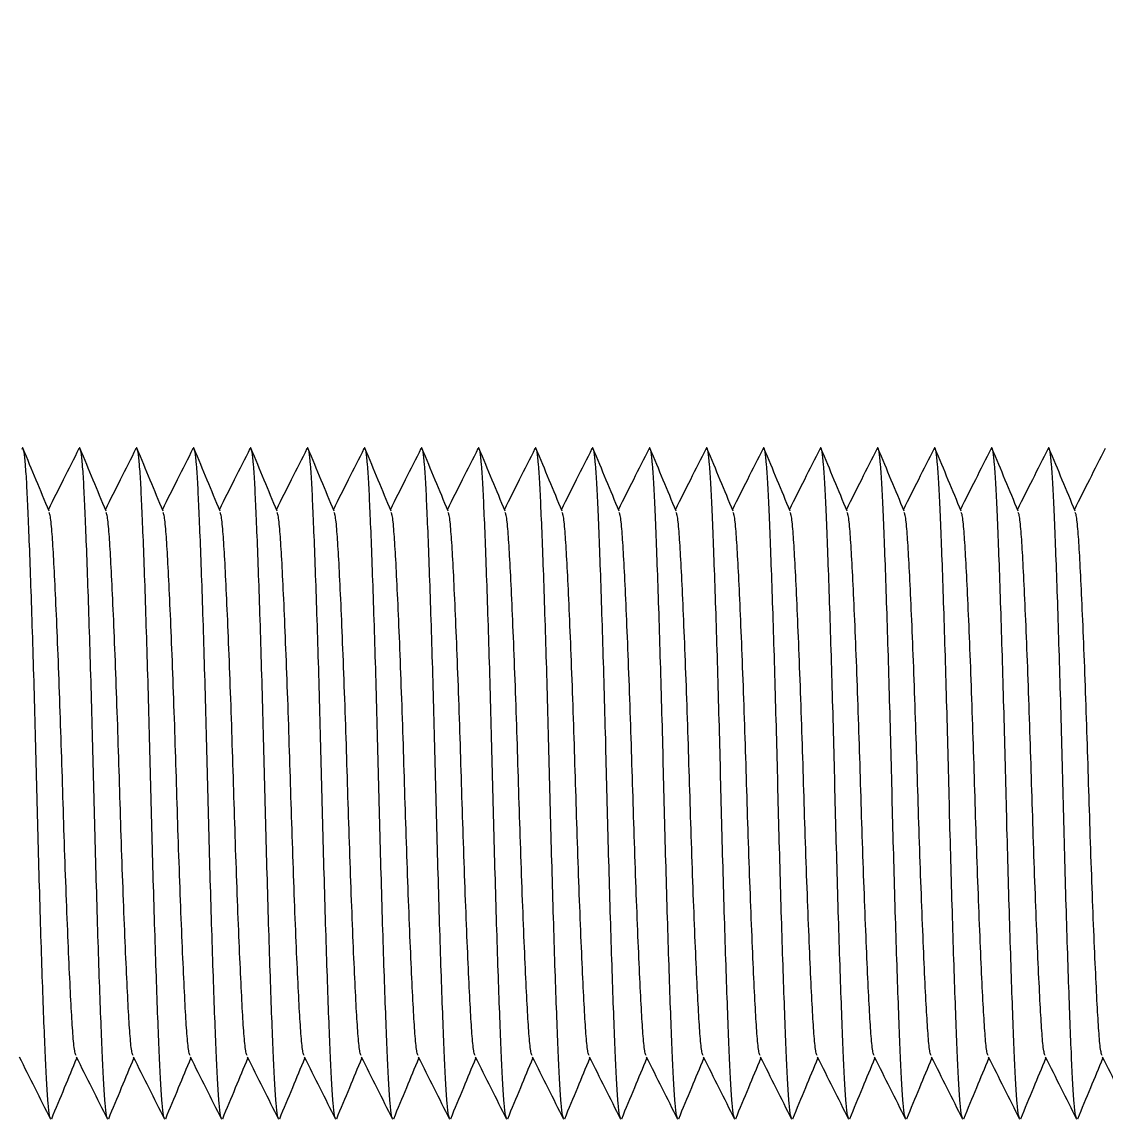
# Model space of a CAD drawing. Header units: inches. Extents: x 725 to 5279, y 573 to 1304.
# Drawn here: x 5148.93 to 5158.43, y 659.03 to 668.65 of the extents above; entities that cross this region are included whole.
import ezdxf

# ---------------------------------------------------------------- set-up
doc = ezdxf.new("R2010")
doc.units = ezdxf.units.IN
doc.styles.get("Standard").update_dxf_attribs({"font": 'txt', "bigfont": 'gbcbig.shx'})
doc.dimstyles.new('2', dxfattribs={"dimtxt": 1.5, "dimasz": 0.6, "dimexe": 0.18, "dimexo": 0.0625, "dimgap": 0.09, "dimtad": 0, "dimtih": 1, "dimtoh": 1, "dimzin": 0, "dimdsep": 46, "dimtxsty": 'Standard', "dimcen": 0, "dimclrd": 3, "dimclre": 3, "dimadec": 0, "dimazin": 2, "dimtfac": 1, "dimtofl": 0, "dimtmove": 0, "dimatfit": 3, "dimfxl": 1, "dimtolj": 1, "dimtzin": 0, "dimarcsym": 0})

# ---------------------------------------------------------------- blocks, each defined once
blk = doc.blocks.new('*D48')
at = {"color": 3, "lineweight": -2}
for p, q in [((5138.1408, 667.2825), (5138.1408, 677.529)), ((5167.8408, 664.7812), (5167.8408, 677.529)), ((5138.7408, 677.349), (5150.0258, 677.349)), ((5167.2408, 677.349), (5155.9558, 677.349))]:
    blk.add_line(p, q, dxfattribs=at)
at = {"color": 3}
for points in [[(5138.7408, 677.449), (5138.7408, 677.249), (5138.1408, 677.349)], [(5167.2408, 677.449), (5167.2408, 677.249), (5167.8408, 677.349)]]:
    blk.add_solid(points, dxfattribs=at)
at = {"layer": 'Defpoints', "color": 0}
for p in [(5138.1408, 677.349), (5138.1408, 667.22), (5167.8408, 664.7187)]:
    blk.add_point(p, dxfattribs=at)
at = {"color": 0, "insert": (5152.9908, 677.349), "char_height": 1.5, "attachment_point": 5}
blk.add_mtext('\\A1;29.70', dxfattribs=at)

msp = doc.modelspace()

# ---------------------------------------------------------------- linework, layer by layer
at = {"color": 7, "linetype": 'Continuous', "lineweight": 15}
for points, knots in [([(5149.1835, 659.0379), (5149.1807, 659.0432), (5149.1735, 659.0569), (5149.1623, 659.1616), (5149.1504, 659.3357), (5149.1393, 659.5738), (5149.127, 659.8708), (5149.114, 660.2262), (5149.1006, 660.6291), (5149.0875, 661.0644), (5149.0749, 661.515), (5149.0634, 661.9694), (5149.052, 662.4238), (5149.0394, 662.8744), (5149.0262, 663.3098), (5149.0129, 663.7127), (5148.9999, 664.068), (5148.9875, 664.3653), (5148.9765, 664.6024), (5148.9646, 664.7799), (5148.9518, 664.8867), (5148.9412, 664.928), (5148.9352, 664.9067), (5148.9335, 664.901)], [0, 0, 0, 0, 0.032265, 0.082681, 0.131848, 0.180104, 0.229749, 0.280451, 0.331588, 0.382507, 0.432569, 0.481201, 0.529833, 0.579895, 0.630814, 0.681951, 0.732653, 0.782298, 0.830554, 0.879721, 0.930137, 0.981201, 1, 1, 1, 1]), ([(5149.1718, 664.3605), (5149.1339, 664.4516), (5149.0581, 664.6339), (5148.9823, 664.8163), (5148.9444, 664.9075)], [0, 0, 0, 0, 0.499875, 1, 1, 1, 1]), ([(5149.4335, 664.9098), (5149.3877, 664.8187), (5149.2983, 664.6408), (5149.2089, 664.463), (5149.1652, 664.3763)], [0, 0, 0, 0, 0.512344, 1, 1, 1, 1]), ([(5149.6835, 659.0379), (5149.6807, 659.0432), (5149.6735, 659.0569), (5149.6623, 659.1616), (5149.6504, 659.3357), (5149.6393, 659.5738), (5149.627, 659.8708), (5149.614, 660.2262), (5149.6006, 660.6291), (5149.5875, 661.0644), (5149.5749, 661.515), (5149.5634, 661.9694), (5149.552, 662.4238), (5149.5394, 662.8744), (5149.5262, 663.3098), (5149.5129, 663.7127), (5149.4999, 664.068), (5149.4875, 664.3653), (5149.4765, 664.6024), (5149.4646, 664.7799), (5149.4518, 664.8867), (5149.4412, 664.928), (5149.4352, 664.9067), (5149.4335, 664.901)], [0, 0, 0, 0, 0.032265, 0.082681, 0.131848, 0.180104, 0.229749, 0.280451, 0.331588, 0.382507, 0.432569, 0.481201, 0.529833, 0.579895, 0.630814, 0.681951, 0.732653, 0.782298, 0.830554, 0.879721, 0.930137, 0.981201, 1, 1, 1, 1]), ([(5149.6718, 664.3605), (5149.6339, 664.4516), (5149.5581, 664.6339), (5149.4823, 664.8163), (5149.4444, 664.9075)], [0, 0, 0, 0, 0.499875, 1, 1, 1, 1]), ([(5149.9335, 664.9098), (5149.8877, 664.8187), (5149.7983, 664.6408), (5149.7089, 664.463), (5149.6652, 664.3763)], [0, 0, 0, 0, 0.512344, 1, 1, 1, 1]), ([(5150.1835, 659.0379), (5150.1807, 659.0432), (5150.1735, 659.0569), (5150.1623, 659.1616), (5150.1504, 659.3357), (5150.1393, 659.5738), (5150.127, 659.8708), (5150.114, 660.2262), (5150.1006, 660.6291), (5150.0875, 661.0644), (5150.0749, 661.515), (5150.0634, 661.9694), (5150.052, 662.4238), (5150.0394, 662.8744), (5150.0262, 663.3098), (5150.0129, 663.7127), (5149.9999, 664.068), (5149.9875, 664.3653), (5149.9765, 664.6024), (5149.9646, 664.7799), (5149.9518, 664.8867), (5149.9412, 664.928), (5149.9352, 664.9067), (5149.9335, 664.901)], [0, 0, 0, 0, 0.032265, 0.082681, 0.131848, 0.180104, 0.229749, 0.280451, 0.331588, 0.382507, 0.432569, 0.481201, 0.529833, 0.579895, 0.630814, 0.681951, 0.732653, 0.782298, 0.830554, 0.879721, 0.930137, 0.981201, 1, 1, 1, 1]), ([(5150.1718, 664.3605), (5150.1339, 664.4516), (5150.0581, 664.6339), (5149.9823, 664.8163), (5149.9444, 664.9075)], [0, 0, 0, 0, 0.499875, 1, 1, 1, 1]), ([(5150.4335, 664.9098), (5150.3877, 664.8187), (5150.2983, 664.6408), (5150.2089, 664.463), (5150.1652, 664.3763)], [0, 0, 0, 0, 0.512344, 1, 1, 1, 1]), ([(5150.6835, 659.0379), (5150.6807, 659.0432), (5150.6735, 659.0569), (5150.6623, 659.1616), (5150.6504, 659.3357), (5150.6393, 659.5738), (5150.627, 659.8708), (5150.614, 660.2262), (5150.6006, 660.6291), (5150.5875, 661.0644), (5150.5749, 661.515), (5150.5634, 661.9694), (5150.552, 662.4238), (5150.5394, 662.8744), (5150.5262, 663.3098), (5150.5129, 663.7127), (5150.4999, 664.068), (5150.4875, 664.3653), (5150.4765, 664.6024), (5150.4646, 664.7799), (5150.4518, 664.8867), (5150.4412, 664.928), (5150.4352, 664.9067), (5150.4335, 664.901)], [0, 0, 0, 0, 0.032265, 0.082681, 0.131848, 0.180104, 0.229749, 0.280451, 0.331588, 0.382507, 0.432569, 0.481201, 0.529833, 0.579895, 0.630814, 0.681951, 0.732653, 0.782298, 0.830554, 0.879721, 0.930137, 0.981201, 1, 1, 1, 1]), ([(5150.6718, 664.3605), (5150.6339, 664.4516), (5150.5581, 664.6339), (5150.4823, 664.8163), (5150.4444, 664.9075)], [0, 0, 0, 0, 0.499875, 1, 1, 1, 1]), ([(5150.9335, 664.9098), (5150.8877, 664.8187), (5150.7983, 664.6408), (5150.7089, 664.463), (5150.6652, 664.3763)], [0, 0, 0, 0, 0.512344, 1, 1, 1, 1]), ([(5151.1835, 659.0379), (5151.1807, 659.0432), (5151.1735, 659.0569), (5151.1623, 659.1616), (5151.1504, 659.3357), (5151.1393, 659.5738), (5151.127, 659.8708), (5151.114, 660.2262), (5151.1006, 660.6291), (5151.0875, 661.0644), (5151.0749, 661.515), (5151.0634, 661.9694), (5151.052, 662.4238), (5151.0394, 662.8744), (5151.0262, 663.3098), (5151.0129, 663.7127), (5150.9999, 664.068), (5150.9875, 664.3653), (5150.9765, 664.6024), (5150.9646, 664.7799), (5150.9518, 664.8867), (5150.9412, 664.928), (5150.9352, 664.9067), (5150.9335, 664.901)], [0, 0, 0, 0, 0.032265, 0.082681, 0.131848, 0.180104, 0.229749, 0.280451, 0.331588, 0.382507, 0.432569, 0.481201, 0.529833, 0.579895, 0.630814, 0.681951, 0.732653, 0.782298, 0.830554, 0.879721, 0.930137, 0.981201, 1, 1, 1, 1]), ([(5151.1718, 664.3605), (5151.1339, 664.4516), (5151.0581, 664.6339), (5150.9823, 664.8163), (5150.9444, 664.9075)], [0, 0, 0, 0, 0.499875, 1, 1, 1, 1]), ([(5151.4335, 664.9098), (5151.3877, 664.8187), (5151.2983, 664.6408), (5151.2089, 664.463), (5151.1652, 664.3763)], [0, 0, 0, 0, 0.512344, 1, 1, 1, 1]), ([(5151.6835, 659.0379), (5151.6807, 659.0432), (5151.6735, 659.0569), (5151.6623, 659.1616), (5151.6504, 659.3357), (5151.6393, 659.5738), (5151.627, 659.8708), (5151.614, 660.2262), (5151.6006, 660.6291), (5151.5875, 661.0644), (5151.5749, 661.515), (5151.5634, 661.9694), (5151.552, 662.4238), (5151.5394, 662.8744), (5151.5262, 663.3098), (5151.5129, 663.7127), (5151.4999, 664.068), (5151.4875, 664.3653), (5151.4765, 664.6024), (5151.4646, 664.7799), (5151.4518, 664.8867), (5151.4412, 664.928), (5151.4352, 664.9067), (5151.4335, 664.901)], [0, 0, 0, 0, 0.032265, 0.082681, 0.131848, 0.180104, 0.229749, 0.280451, 0.331588, 0.382507, 0.432569, 0.481201, 0.529833, 0.579895, 0.630814, 0.681951, 0.732653, 0.782298, 0.830554, 0.879721, 0.930137, 0.981201, 1, 1, 1, 1]), ([(5151.6718, 664.3605), (5151.6339, 664.4516), (5151.5581, 664.6339), (5151.4823, 664.8163), (5151.4444, 664.9075)], [0, 0, 0, 0, 0.499875, 1, 1, 1, 1]), ([(5151.9335, 664.9098), (5151.8877, 664.8187), (5151.7983, 664.6408), (5151.7089, 664.463), (5151.6652, 664.3763)], [0, 0, 0, 0, 0.5123442, 1, 1, 1, 1]), ([(5152.1835, 659.0379), (5152.1807, 659.0432), (5152.1735, 659.0569), (5152.1623, 659.1616), (5152.1504, 659.3357), (5152.1393, 659.5738), (5152.127, 659.8708), (5152.114, 660.2262), (5152.1006, 660.6291), (5152.0875, 661.0644), (5152.0749, 661.515), (5152.0634, 661.9694), (5152.052, 662.4238), (5152.0394, 662.8744), (5152.0262, 663.3098), (5152.0129, 663.7127), (5151.9999, 664.068), (5151.9875, 664.3653), (5151.9765, 664.6024), (5151.9646, 664.7799), (5151.9518, 664.8867), (5151.9412, 664.928), (5151.9352, 664.9067), (5151.9335, 664.901)], [0, 0, 0, 0, 0.0322651, 0.0826808, 0.1318479, 0.1801039, 0.2297491, 0.280451, 0.3315882, 0.3825068, 0.4325694, 0.481201, 0.5298326, 0.5798952, 0.6308138, 0.681951, 0.7326529, 0.7822981, 0.8305541, 0.8797212, 0.9301369, 0.981201, 1, 1, 1, 1]), ([(5152.1718, 664.3605), (5152.1339, 664.4516), (5152.0581, 664.6339), (5151.9823, 664.8163), (5151.9444, 664.9075)], [0, 0, 0, 0, 0.499875, 1, 1, 1, 1]), ([(5152.4335, 664.9098), (5152.3877, 664.8187), (5152.2983, 664.6408), (5152.2089, 664.463), (5152.1652, 664.3763)], [0, 0, 0, 0, 0.512344, 1, 1, 1, 1]), ([(5152.6835, 659.0379), (5152.6807, 659.0432), (5152.6735, 659.0569), (5152.6623, 659.1616), (5152.6504, 659.3357), (5152.6393, 659.5738), (5152.627, 659.8708), (5152.614, 660.2262), (5152.6006, 660.6291), (5152.5875, 661.0644), (5152.5749, 661.515), (5152.5634, 661.9694), (5152.552, 662.4238), (5152.5394, 662.8744), (5152.5262, 663.3098), (5152.5129, 663.7127), (5152.4999, 664.068), (5152.4875, 664.3653), (5152.4765, 664.6024), (5152.4646, 664.7799), (5152.4518, 664.8867), (5152.4412, 664.928), (5152.4352, 664.9067), (5152.4335, 664.901)], [0, 0, 0, 0, 0.032265, 0.082681, 0.131848, 0.180104, 0.229749, 0.280451, 0.331588, 0.382507, 0.432569, 0.481201, 0.529833, 0.579895, 0.630814, 0.681951, 0.732653, 0.782298, 0.830554, 0.879721, 0.930137, 0.981201, 1, 1, 1, 1]), ([(5152.6718, 664.3605), (5152.6339, 664.4516), (5152.5581, 664.6339), (5152.4823, 664.8163), (5152.4444, 664.9075)], [0, 0, 0, 0, 0.499875, 1, 1, 1, 1]), ([(5152.9335, 664.9098), (5152.8877, 664.8187), (5152.7983, 664.6408), (5152.7089, 664.463), (5152.6652, 664.3763)], [0, 0, 0, 0, 0.512344, 1, 1, 1, 1]), ([(5153.1835, 659.0379), (5153.1807, 659.0432), (5153.1735, 659.0569), (5153.1623, 659.1616), (5153.1504, 659.3357), (5153.1393, 659.5738), (5153.127, 659.8708), (5153.114, 660.2262), (5153.1006, 660.6291), (5153.0875, 661.0644), (5153.0749, 661.515), (5153.0634, 661.9694), (5153.052, 662.4238), (5153.0394, 662.8744), (5153.0262, 663.3098), (5153.0129, 663.7127), (5152.9999, 664.068), (5152.9875, 664.3653), (5152.9765, 664.6024), (5152.9646, 664.7799), (5152.9518, 664.8867), (5152.9412, 664.928), (5152.9352, 664.9067), (5152.9335, 664.901)], [0, 0, 0, 0, 0.032265, 0.082681, 0.131848, 0.180104, 0.229749, 0.280451, 0.331588, 0.382507, 0.432569, 0.481201, 0.529833, 0.579895, 0.630814, 0.681951, 0.732653, 0.782298, 0.830554, 0.879721, 0.930137, 0.981201, 1, 1, 1, 1]), ([(5153.1718, 664.3605), (5153.1339, 664.4516), (5153.0581, 664.6339), (5152.9823, 664.8163), (5152.9444, 664.9075)], [0, 0, 0, 0, 0.499875, 1, 1, 1, 1]), ([(5153.4335, 664.9098), (5153.3877, 664.8187), (5153.2983, 664.6408), (5153.2089, 664.463), (5153.1652, 664.3763)], [0, 0, 0, 0, 0.512344, 1, 1, 1, 1]), ([(5153.6835, 659.0379), (5153.6807, 659.0432), (5153.6735, 659.0569), (5153.6623, 659.1616), (5153.6504, 659.3357), (5153.6393, 659.5738), (5153.627, 659.8708), (5153.614, 660.2262), (5153.6006, 660.6291), (5153.5875, 661.0644), (5153.5749, 661.515), (5153.5634, 661.9694), (5153.552, 662.4238), (5153.5394, 662.8744), (5153.5262, 663.3098), (5153.5129, 663.7127), (5153.4999, 664.068), (5153.4875, 664.3653), (5153.4765, 664.6024), (5153.4646, 664.7799), (5153.4518, 664.8867), (5153.4412, 664.928), (5153.4352, 664.9067), (5153.4335, 664.901)], [0, 0, 0, 0, 0.032265, 0.082681, 0.131848, 0.180104, 0.229749, 0.280451, 0.331588, 0.382507, 0.432569, 0.481201, 0.529833, 0.579895, 0.630814, 0.681951, 0.732653, 0.782298, 0.830554, 0.879721, 0.930137, 0.981201, 1, 1, 1, 1]), ([(5153.6718, 664.3605), (5153.6339, 664.4516), (5153.5581, 664.6339), (5153.4823, 664.8163), (5153.4444, 664.9075)], [0, 0, 0, 0, 0.499875, 1, 1, 1, 1]), ([(5153.9335, 664.9098), (5153.8877, 664.8187), (5153.7983, 664.6408), (5153.7089, 664.463), (5153.6652, 664.3763)], [0, 0, 0, 0, 0.512344, 1, 1, 1, 1]), ([(5154.1835, 659.0379), (5154.1807, 659.0432), (5154.1735, 659.0569), (5154.1623, 659.1616), (5154.1504, 659.3357), (5154.1393, 659.5738), (5154.127, 659.8708), (5154.114, 660.2262), (5154.1006, 660.6291), (5154.0875, 661.0644), (5154.0749, 661.515), (5154.0634, 661.9694), (5154.052, 662.4238), (5154.0394, 662.8744), (5154.0262, 663.3098), (5154.0129, 663.7127), (5153.9999, 664.068), (5153.9875, 664.3653), (5153.9765, 664.6024), (5153.9646, 664.7799), (5153.9518, 664.8867), (5153.9412, 664.928), (5153.9352, 664.9067), (5153.9335, 664.901)], [0, 0, 0, 0, 0.032265, 0.082681, 0.131848, 0.180104, 0.229749, 0.280451, 0.331588, 0.382507, 0.432569, 0.481201, 0.529833, 0.579895, 0.630814, 0.681951, 0.732653, 0.782298, 0.830554, 0.879721, 0.930137, 0.981201, 1, 1, 1, 1]), ([(5154.1718, 664.3605), (5154.1339, 664.4516), (5154.0581, 664.6339), (5153.9823, 664.8163), (5153.9444, 664.9075)], [0, 0, 0, 0, 0.499875, 1, 1, 1, 1]), ([(5154.4335, 664.9098), (5154.3877, 664.8187), (5154.2983, 664.6408), (5154.2089, 664.463), (5154.1652, 664.3763)], [0, 0, 0, 0, 0.512344, 1, 1, 1, 1]), ([(5154.6835, 659.0379), (5154.6807, 659.0432), (5154.6735, 659.0569), (5154.6623, 659.1616), (5154.6504, 659.3357), (5154.6393, 659.5738), (5154.627, 659.8708), (5154.614, 660.2262), (5154.6006, 660.6291), (5154.5875, 661.0644), (5154.5749, 661.515), (5154.5634, 661.9694), (5154.552, 662.4238), (5154.5394, 662.8744), (5154.5262, 663.3098), (5154.5129, 663.7127), (5154.4999, 664.068), (5154.4875, 664.3653), (5154.4765, 664.6024), (5154.4646, 664.7799), (5154.4518, 664.8867), (5154.4412, 664.928), (5154.4352, 664.9067), (5154.4335, 664.901)], [0, 0, 0, 0, 0.032265, 0.082681, 0.131848, 0.180104, 0.229749, 0.280451, 0.331588, 0.382507, 0.432569, 0.481201, 0.529833, 0.579895, 0.630814, 0.681951, 0.732653, 0.782298, 0.830554, 0.879721, 0.930137, 0.981201, 1, 1, 1, 1]), ([(5154.6718, 664.3605), (5154.6339, 664.4516), (5154.5581, 664.6339), (5154.4823, 664.8163), (5154.4444, 664.9075)], [0, 0, 0, 0, 0.499875, 1, 1, 1, 1]), ([(5154.9335, 664.9098), (5154.8877, 664.8187), (5154.7983, 664.6408), (5154.7089, 664.463), (5154.6652, 664.3763)], [0, 0, 0, 0, 0.512344, 1, 1, 1, 1]), ([(5155.1835, 659.0379), (5155.1807, 659.0432), (5155.1735, 659.0569), (5155.1623, 659.1616), (5155.1504, 659.3357), (5155.1393, 659.5738), (5155.127, 659.8708), (5155.114, 660.2262), (5155.1006, 660.6291), (5155.0875, 661.0644), (5155.0749, 661.515), (5155.0634, 661.9694), (5155.052, 662.4238), (5155.0394, 662.8744), (5155.0262, 663.3098), (5155.0129, 663.7127), (5154.9999, 664.068), (5154.9875, 664.3653), (5154.9765, 664.6024), (5154.9646, 664.7799), (5154.9518, 664.8867), (5154.9412, 664.928), (5154.9352, 664.9067), (5154.9335, 664.901)], [0, 0, 0, 0, 0.032265, 0.082681, 0.131848, 0.180104, 0.229749, 0.280451, 0.331588, 0.382507, 0.432569, 0.481201, 0.529833, 0.579895, 0.630814, 0.681951, 0.732653, 0.782298, 0.830554, 0.879721, 0.930137, 0.981201, 1, 1, 1, 1]), ([(5155.1718, 664.3605), (5155.1339, 664.4516), (5155.0581, 664.6339), (5154.9823, 664.8163), (5154.9444, 664.9075)], [0, 0, 0, 0, 0.499875, 1, 1, 1, 1]), ([(5155.4335, 664.9098), (5155.3877, 664.8187), (5155.2983, 664.6408), (5155.2089, 664.463), (5155.1652, 664.3763)], [0, 0, 0, 0, 0.512344, 1, 1, 1, 1]), ([(5155.6835, 659.0379), (5155.6807, 659.0432), (5155.6735, 659.0569), (5155.6623, 659.1616), (5155.6504, 659.3357), (5155.6393, 659.5738), (5155.627, 659.8708), (5155.614, 660.2262), (5155.6006, 660.6291), (5155.5875, 661.0644), (5155.5749, 661.515), (5155.5634, 661.9694), (5155.552, 662.4238), (5155.5394, 662.8744), (5155.5262, 663.3098), (5155.5129, 663.7127), (5155.4999, 664.068), (5155.4875, 664.3653), (5155.4765, 664.6024), (5155.4646, 664.7799), (5155.4518, 664.8867), (5155.4412, 664.928), (5155.4352, 664.9067), (5155.4335, 664.901)], [0, 0, 0, 0, 0.032265, 0.082681, 0.131848, 0.180104, 0.229749, 0.280451, 0.331588, 0.382507, 0.432569, 0.481201, 0.529833, 0.579895, 0.630814, 0.681951, 0.732653, 0.782298, 0.830554, 0.879721, 0.930137, 0.981201, 1, 1, 1, 1]), ([(5155.6718, 664.3605), (5155.6339, 664.4516), (5155.5581, 664.6339), (5155.4823, 664.8163), (5155.4444, 664.9075)], [0, 0, 0, 0, 0.499875, 1, 1, 1, 1]), ([(5155.9335, 664.9098), (5155.8877, 664.8187), (5155.7983, 664.6408), (5155.7089, 664.463), (5155.6652, 664.3763)], [0, 0, 0, 0, 0.512344, 1, 1, 1, 1]), ([(5156.1835, 659.0379), (5156.1807, 659.0432), (5156.1735, 659.0569), (5156.1623, 659.1616), (5156.1504, 659.3357), (5156.1393, 659.5738), (5156.127, 659.8708), (5156.114, 660.2262), (5156.1006, 660.6291), (5156.0875, 661.0644), (5156.0749, 661.515), (5156.0634, 661.9694), (5156.052, 662.4238), (5156.0394, 662.8744), (5156.0262, 663.3098), (5156.0129, 663.7127), (5155.9999, 664.068), (5155.9875, 664.3653), (5155.9765, 664.6024), (5155.9646, 664.7799), (5155.9518, 664.8867), (5155.9412, 664.928), (5155.9352, 664.9067), (5155.9335, 664.901)], [0, 0, 0, 0, 0.032265, 0.082681, 0.131848, 0.180104, 0.229749, 0.280451, 0.331588, 0.382507, 0.432569, 0.481201, 0.529833, 0.579895, 0.630814, 0.681951, 0.732653, 0.782298, 0.830554, 0.879721, 0.930137, 0.981201, 1, 1, 1, 1]), ([(5156.1718, 664.3605), (5156.1339, 664.4516), (5156.0581, 664.6339), (5155.9823, 664.8163), (5155.9444, 664.9075)], [0, 0, 0, 0, 0.4998746, 1, 1, 1, 1]), ([(5156.4335, 664.9098), (5156.3877, 664.8187), (5156.2983, 664.6408), (5156.2089, 664.463), (5156.1652, 664.3763)], [0, 0, 0, 0, 0.512344, 1, 1, 1, 1]), ([(5156.6835, 659.0379), (5156.6807, 659.0432), (5156.6735, 659.0569), (5156.6623, 659.1616), (5156.6504, 659.3357), (5156.6393, 659.5738), (5156.627, 659.8708), (5156.614, 660.2262), (5156.6006, 660.6291), (5156.5875, 661.0644), (5156.5749, 661.515), (5156.5634, 661.9694), (5156.552, 662.4238), (5156.5394, 662.8744), (5156.5262, 663.3098), (5156.5129, 663.7127), (5156.4999, 664.068), (5156.4875, 664.3653), (5156.4765, 664.6024), (5156.4646, 664.7799), (5156.4518, 664.8867), (5156.4412, 664.928), (5156.4352, 664.9067), (5156.4335, 664.901)], [0, 0, 0, 0, 0.032265, 0.082681, 0.131848, 0.180104, 0.229749, 0.280451, 0.331588, 0.382507, 0.432569, 0.481201, 0.529833, 0.579895, 0.630814, 0.681951, 0.732653, 0.782298, 0.830554, 0.879721, 0.930137, 0.981201, 1, 1, 1, 1]), ([(5156.6718, 664.3605), (5156.6339, 664.4516), (5156.5581, 664.6339), (5156.4823, 664.8163), (5156.4444, 664.9075)], [0, 0, 0, 0, 0.499875, 1, 1, 1, 1]), ([(5156.9335, 664.9098), (5156.8877, 664.8187), (5156.7983, 664.6408), (5156.7089, 664.463), (5156.6652, 664.3763)], [0, 0, 0, 0, 0.512344, 1, 1, 1, 1]), ([(5157.1835, 659.0379), (5157.1807, 659.0432), (5157.1735, 659.0569), (5157.1623, 659.1616), (5157.1504, 659.3357), (5157.1393, 659.5738), (5157.127, 659.8708), (5157.114, 660.2262), (5157.1006, 660.6291), (5157.0875, 661.0644), (5157.0749, 661.515), (5157.0634, 661.9694), (5157.052, 662.4238), (5157.0394, 662.8744), (5157.0262, 663.3098), (5157.0129, 663.7127), (5156.9999, 664.068), (5156.9875, 664.3653), (5156.9765, 664.6024), (5156.9646, 664.7799), (5156.9518, 664.8867), (5156.9412, 664.928), (5156.9352, 664.9067), (5156.9335, 664.901)], [0, 0, 0, 0, 0.0322651, 0.0826808, 0.1318479, 0.1801039, 0.2297491, 0.280451, 0.3315882, 0.3825068, 0.4325694, 0.481201, 0.5298326, 0.5798952, 0.6308138, 0.681951, 0.7326529, 0.7822981, 0.8305541, 0.8797212, 0.9301369, 0.981201, 1, 1, 1, 1]), ([(5157.1718, 664.3605), (5157.1339, 664.4516), (5157.0581, 664.6339), (5156.9823, 664.8163), (5156.9444, 664.9075)], [0, 0, 0, 0, 0.499875, 1, 1, 1, 1]), ([(5157.4335, 664.9098), (5157.3877, 664.8187), (5157.2983, 664.6408), (5157.2089, 664.463), (5157.1652, 664.3763)], [0, 0, 0, 0, 0.512344, 1, 1, 1, 1]), ([(5157.6835, 659.0379), (5157.6807, 659.0432), (5157.6735, 659.0569), (5157.6623, 659.1616), (5157.6504, 659.3357), (5157.6393, 659.5738), (5157.627, 659.8708), (5157.614, 660.2262), (5157.6006, 660.6291), (5157.5875, 661.0644), (5157.5749, 661.515), (5157.5634, 661.9694), (5157.552, 662.4238), (5157.5394, 662.8744), (5157.5262, 663.3098), (5157.5129, 663.7127), (5157.4999, 664.068), (5157.4875, 664.3653), (5157.4765, 664.6024), (5157.4646, 664.7799), (5157.4518, 664.8867), (5157.4412, 664.928), (5157.4352, 664.9067), (5157.4335, 664.901)], [0, 0, 0, 0, 0.032265, 0.082681, 0.131848, 0.180104, 0.229749, 0.280451, 0.331588, 0.382507, 0.432569, 0.481201, 0.529833, 0.579895, 0.630814, 0.681951, 0.732653, 0.782298, 0.830554, 0.879721, 0.930137, 0.981201, 1, 1, 1, 1]), ([(5157.6718, 664.3605), (5157.6339, 664.4516), (5157.5581, 664.6339), (5157.4823, 664.8163), (5157.4444, 664.9075)], [0, 0, 0, 0, 0.499875, 1, 1, 1, 1]), ([(5157.9335, 664.9098), (5157.8877, 664.8187), (5157.7983, 664.6408), (5157.7089, 664.463), (5157.6652, 664.3763)], [0, 0, 0, 0, 0.5123442, 1, 1, 1, 1]), ([(5158.1835, 659.0379), (5158.1807, 659.0432), (5158.1735, 659.0569), (5158.1623, 659.1616), (5158.1504, 659.3357), (5158.1393, 659.5738), (5158.127, 659.8708), (5158.114, 660.2262), (5158.1006, 660.6291), (5158.0875, 661.0644), (5158.0749, 661.515), (5158.0634, 661.9694), (5158.052, 662.4238), (5158.0394, 662.8744), (5158.0262, 663.3098), (5158.0129, 663.7127), (5157.9999, 664.068), (5157.9875, 664.3653), (5157.9765, 664.6024), (5157.9646, 664.7799), (5157.9518, 664.8867), (5157.9412, 664.928), (5157.9352, 664.9067), (5157.9335, 664.901)], [0, 0, 0, 0, 0.032265, 0.082681, 0.131848, 0.180104, 0.229749, 0.280451, 0.331588, 0.382507, 0.432569, 0.481201, 0.529833, 0.579895, 0.630814, 0.681951, 0.732653, 0.782298, 0.830554, 0.879721, 0.930137, 0.981201, 1, 1, 1, 1]), ([(5158.1718, 664.3605), (5158.1339, 664.4516), (5158.0581, 664.6339), (5157.9823, 664.8163), (5157.9444, 664.9075)], [0, 0, 0, 0, 0.499875, 1, 1, 1, 1]), ([(5158.4335, 664.9098), (5158.3877, 664.8187), (5158.2983, 664.6408), (5158.2089, 664.463), (5158.1652, 664.3763)], [0, 0, 0, 0, 0.512344, 1, 1, 1, 1]), ([(5149.4087, 659.5866), (5149.4051, 659.5934), (5149.3961, 659.6107), (5149.3823, 659.7423), (5149.3684, 659.9596), (5149.3532, 660.2567), (5149.3369, 660.6249), (5149.3202, 661.0494), (5149.3041, 661.5042), (5149.2896, 661.9694), (5149.2752, 662.4347), (5149.2591, 662.8895), (5149.2424, 663.3139), (5149.226, 663.6821), (5149.2108, 663.9794), (5149.1969, 664.1963), (5149.1835, 664.3254), (5149.1749, 664.3425), (5149.1718, 664.3487)], [0, 0, 0, 0, 0.043098, 0.108911, 0.172585, 0.237687, 0.304521, 0.371803, 0.438195, 0.502465, 0.566734, 0.633126, 0.700408, 0.767242, 0.832344, 0.896018, 0.961831, 1, 1, 1, 1]), ([(5149.9087, 659.5866), (5149.9051, 659.5934), (5149.8961, 659.6107), (5149.8823, 659.7423), (5149.8684, 659.9596), (5149.8532, 660.2567), (5149.8369, 660.6249), (5149.8202, 661.0494), (5149.8041, 661.5042), (5149.7896, 661.9694), (5149.7752, 662.4347), (5149.7591, 662.8895), (5149.7424, 663.3139), (5149.726, 663.6821), (5149.7108, 663.9794), (5149.6969, 664.1963), (5149.6835, 664.3254), (5149.6749, 664.3425), (5149.6718, 664.3487)], [0, 0, 0, 0, 0.043098, 0.108911, 0.172585, 0.237687, 0.304521, 0.371803, 0.438195, 0.502465, 0.566734, 0.633126, 0.700408, 0.767242, 0.832344, 0.896018, 0.961831, 1, 1, 1, 1]), ([(5150.4087, 659.5866), (5150.4051, 659.5934), (5150.3961, 659.6107), (5150.3823, 659.7423), (5150.3684, 659.9596), (5150.3532, 660.2567), (5150.3369, 660.6249), (5150.3202, 661.0494), (5150.3041, 661.5042), (5150.2896, 661.9694), (5150.2752, 662.4347), (5150.2591, 662.8895), (5150.2424, 663.3139), (5150.226, 663.6821), (5150.2108, 663.9794), (5150.1969, 664.1963), (5150.1835, 664.3254), (5150.1749, 664.3425), (5150.1718, 664.3487)], [0, 0, 0, 0, 0.043098, 0.108911, 0.172585, 0.237687, 0.304521, 0.371803, 0.438195, 0.502465, 0.566734, 0.633126, 0.700408, 0.767242, 0.832344, 0.896018, 0.961831, 1, 1, 1, 1]), ([(5150.9087, 659.5866), (5150.9051, 659.5934), (5150.8961, 659.6107), (5150.8823, 659.7423), (5150.8684, 659.9596), (5150.8532, 660.2567), (5150.8369, 660.6249), (5150.8202, 661.0494), (5150.8041, 661.5042), (5150.7896, 661.9694), (5150.7752, 662.4347), (5150.7591, 662.8895), (5150.7424, 663.3139), (5150.726, 663.6821), (5150.7108, 663.9794), (5150.6969, 664.1963), (5150.6835, 664.3254), (5150.6749, 664.3425), (5150.6718, 664.3487)], [0, 0, 0, 0, 0.043098, 0.108911, 0.172585, 0.237687, 0.304521, 0.371803, 0.438195, 0.502465, 0.566734, 0.633126, 0.700408, 0.767242, 0.832344, 0.896018, 0.961831, 1, 1, 1, 1]), ([(5151.4087, 659.5866), (5151.4051, 659.5934), (5151.3961, 659.6107), (5151.3823, 659.7423), (5151.3684, 659.9596), (5151.3532, 660.2567), (5151.3369, 660.6249), (5151.3202, 661.0494), (5151.3041, 661.5042), (5151.2896, 661.9694), (5151.2752, 662.4347), (5151.2591, 662.8895), (5151.2424, 663.3139), (5151.226, 663.6821), (5151.2108, 663.9794), (5151.1969, 664.1963), (5151.1835, 664.3254), (5151.1749, 664.3425), (5151.1718, 664.3487)], [0, 0, 0, 0, 0.043098, 0.108911, 0.172585, 0.237687, 0.304521, 0.371803, 0.438195, 0.502465, 0.566734, 0.633126, 0.700408, 0.767242, 0.832344, 0.896018, 0.961831, 1, 1, 1, 1]), ([(5151.9087, 659.5866), (5151.9051, 659.5934), (5151.8961, 659.6107), (5151.8823, 659.7423), (5151.8684, 659.9596), (5151.8532, 660.2567), (5151.8369, 660.6249), (5151.8202, 661.0494), (5151.8041, 661.5042), (5151.7896, 661.9694), (5151.7752, 662.4347), (5151.7591, 662.8895), (5151.7424, 663.3139), (5151.726, 663.6821), (5151.7108, 663.9794), (5151.6969, 664.1963), (5151.6835, 664.3254), (5151.6749, 664.3425), (5151.6718, 664.3487)], [0, 0, 0, 0, 0.043098, 0.108911, 0.172585, 0.237687, 0.304521, 0.371803, 0.438195, 0.502465, 0.566734, 0.633126, 0.700408, 0.767242, 0.832344, 0.896018, 0.961831, 1, 1, 1, 1]), ([(5152.4087, 659.5866), (5152.4051, 659.5934), (5152.3961, 659.6107), (5152.3823, 659.7423), (5152.3684, 659.9596), (5152.3532, 660.2567), (5152.3369, 660.6249), (5152.3202, 661.0494), (5152.3041, 661.5042), (5152.2896, 661.9694), (5152.2752, 662.4347), (5152.2591, 662.8895), (5152.2424, 663.3139), (5152.226, 663.6821), (5152.2108, 663.9794), (5152.1969, 664.1963), (5152.1835, 664.3254), (5152.1749, 664.3425), (5152.1718, 664.3487)], [0, 0, 0, 0, 0.0430982, 0.1089109, 0.1725852, 0.2376873, 0.3045213, 0.3718027, 0.4381952, 0.5024645, 0.5667338, 0.6331263, 0.7004077, 0.7672417, 0.8323438, 0.8960182, 0.9618309, 1, 1, 1, 1]), ([(5152.9087, 659.5866), (5152.9051, 659.5934), (5152.8961, 659.6107), (5152.8823, 659.7423), (5152.8684, 659.9596), (5152.8532, 660.2567), (5152.8369, 660.6249), (5152.8202, 661.0494), (5152.8041, 661.5042), (5152.7896, 661.9694), (5152.7752, 662.4347), (5152.7591, 662.8895), (5152.7424, 663.3139), (5152.726, 663.6821), (5152.7108, 663.9794), (5152.6969, 664.1963), (5152.6835, 664.3254), (5152.6749, 664.3425), (5152.6718, 664.3487)], [0, 0, 0, 0, 0.0430982, 0.1089109, 0.1725852, 0.2376873, 0.3045213, 0.3718027, 0.4381952, 0.5024645, 0.5667338, 0.6331263, 0.7004077, 0.7672417, 0.8323438, 0.8960182, 0.9618309, 1, 1, 1, 1]), ([(5153.4087, 659.5866), (5153.4051, 659.5934), (5153.3961, 659.6107), (5153.3823, 659.7423), (5153.3684, 659.9596), (5153.3532, 660.2567), (5153.3369, 660.6249), (5153.3202, 661.0494), (5153.3041, 661.5042), (5153.2896, 661.9694), (5153.2752, 662.4347), (5153.2591, 662.8895), (5153.2424, 663.3139), (5153.226, 663.6821), (5153.2108, 663.9794), (5153.1969, 664.1963), (5153.1835, 664.3254), (5153.1749, 664.3425), (5153.1718, 664.3487)], [0, 0, 0, 0, 0.0430982, 0.1089109, 0.1725852, 0.2376873, 0.3045213, 0.3718027, 0.4381952, 0.5024645, 0.5667338, 0.6331263, 0.7004077, 0.7672417, 0.8323438, 0.8960182, 0.9618309, 1, 1, 1, 1]), ([(5153.9087, 659.5866), (5153.9051, 659.5934), (5153.8961, 659.6107), (5153.8823, 659.7423), (5153.8684, 659.9596), (5153.8532, 660.2567), (5153.8369, 660.6249), (5153.8202, 661.0494), (5153.8041, 661.5042), (5153.7896, 661.9694), (5153.7752, 662.4347), (5153.7591, 662.8895), (5153.7424, 663.3139), (5153.726, 663.6821), (5153.7108, 663.9794), (5153.6969, 664.1963), (5153.6835, 664.3254), (5153.6749, 664.3425), (5153.6718, 664.3487)], [0, 0, 0, 0, 0.0430982, 0.1089109, 0.1725852, 0.2376873, 0.3045213, 0.3718027, 0.4381952, 0.5024645, 0.5667338, 0.6331263, 0.7004077, 0.7672417, 0.8323438, 0.8960182, 0.9618309, 1, 1, 1, 1]), ([(5154.4087, 659.5866), (5154.4051, 659.5934), (5154.3961, 659.6107), (5154.3823, 659.7423), (5154.3684, 659.9596), (5154.3532, 660.2567), (5154.3369, 660.6249), (5154.3202, 661.0494), (5154.3041, 661.5042), (5154.2896, 661.9694), (5154.2752, 662.4347), (5154.2591, 662.8895), (5154.2424, 663.3139), (5154.226, 663.6821), (5154.2108, 663.9794), (5154.1969, 664.1963), (5154.1835, 664.3254), (5154.1749, 664.3425), (5154.1718, 664.3487)], [0, 0, 0, 0, 0.043098, 0.108911, 0.172585, 0.237687, 0.304521, 0.371803, 0.438195, 0.502465, 0.566734, 0.633126, 0.700408, 0.767242, 0.832344, 0.896018, 0.961831, 1, 1, 1, 1]), ([(5154.9087, 659.5866), (5154.9051, 659.5934), (5154.8961, 659.6107), (5154.8823, 659.7423), (5154.8684, 659.9596), (5154.8532, 660.2567), (5154.8369, 660.6249), (5154.8202, 661.0494), (5154.8041, 661.5042), (5154.7896, 661.9694), (5154.7752, 662.4347), (5154.7591, 662.8895), (5154.7424, 663.3139), (5154.726, 663.6821), (5154.7108, 663.9794), (5154.6969, 664.1963), (5154.6835, 664.3254), (5154.6749, 664.3425), (5154.6718, 664.3487)], [0, 0, 0, 0, 0.043098, 0.108911, 0.172585, 0.237687, 0.304521, 0.371803, 0.438195, 0.502465, 0.566734, 0.633126, 0.700408, 0.767242, 0.832344, 0.896018, 0.961831, 1, 1, 1, 1]), ([(5155.4087, 659.5866), (5155.4051, 659.5934), (5155.3961, 659.6107), (5155.3823, 659.7423), (5155.3684, 659.9596), (5155.3532, 660.2567), (5155.3369, 660.6249), (5155.3202, 661.0494), (5155.3041, 661.5042), (5155.2896, 661.9694), (5155.2752, 662.4347), (5155.2591, 662.8895), (5155.2424, 663.3139), (5155.226, 663.6821), (5155.2108, 663.9794), (5155.1969, 664.1963), (5155.1835, 664.3254), (5155.1749, 664.3425), (5155.1718, 664.3487)], [0, 0, 0, 0, 0.043098, 0.108911, 0.172585, 0.237687, 0.304521, 0.371803, 0.438195, 0.502465, 0.566734, 0.633126, 0.700408, 0.767242, 0.832344, 0.896018, 0.961831, 1, 1, 1, 1]), ([(5155.9087, 659.5866), (5155.9051, 659.5934), (5155.8961, 659.6107), (5155.8823, 659.7423), (5155.8684, 659.9596), (5155.8532, 660.2567), (5155.8369, 660.6249), (5155.8202, 661.0494), (5155.8041, 661.5042), (5155.7896, 661.9694), (5155.7752, 662.4347), (5155.7591, 662.8895), (5155.7424, 663.3139), (5155.726, 663.6821), (5155.7108, 663.9794), (5155.6969, 664.1963), (5155.6835, 664.3254), (5155.6749, 664.3425), (5155.6718, 664.3487)], [0, 0, 0, 0, 0.0430982, 0.1089109, 0.1725852, 0.2376873, 0.3045213, 0.3718027, 0.4381952, 0.5024645, 0.5667338, 0.6331263, 0.7004077, 0.7672417, 0.8323438, 0.8960182, 0.9618309, 1, 1, 1, 1]), ([(5156.4087, 659.5866), (5156.4051, 659.5934), (5156.3961, 659.6107), (5156.3823, 659.7423), (5156.3684, 659.9596), (5156.3532, 660.2567), (5156.3369, 660.6249), (5156.3202, 661.0494), (5156.3041, 661.5042), (5156.2896, 661.9694), (5156.2752, 662.4347), (5156.2591, 662.8895), (5156.2424, 663.3139), (5156.226, 663.6821), (5156.2108, 663.9794), (5156.1969, 664.1963), (5156.1835, 664.3254), (5156.1749, 664.3425), (5156.1718, 664.3487)], [0, 0, 0, 0, 0.043098, 0.108911, 0.172585, 0.237687, 0.304521, 0.371803, 0.438195, 0.502465, 0.566734, 0.633126, 0.700408, 0.767242, 0.832344, 0.896018, 0.961831, 1, 1, 1, 1]), ([(5156.9087, 659.5866), (5156.9051, 659.5934), (5156.8961, 659.6107), (5156.8823, 659.7423), (5156.8684, 659.9596), (5156.8532, 660.2567), (5156.8369, 660.6249), (5156.8202, 661.0494), (5156.8041, 661.5042), (5156.7896, 661.9694), (5156.7752, 662.4347), (5156.7591, 662.8895), (5156.7424, 663.3139), (5156.726, 663.6821), (5156.7108, 663.9794), (5156.6969, 664.1963), (5156.6835, 664.3254), (5156.6749, 664.3425), (5156.6718, 664.3487)], [0, 0, 0, 0, 0.043098, 0.108911, 0.172585, 0.237687, 0.304521, 0.371803, 0.438195, 0.502465, 0.566734, 0.633126, 0.700408, 0.767242, 0.832344, 0.896018, 0.961831, 1, 1, 1, 1]), ([(5157.4087, 659.5866), (5157.4051, 659.5934), (5157.3961, 659.6107), (5157.3823, 659.7423), (5157.3684, 659.9596), (5157.3532, 660.2567), (5157.3369, 660.6249), (5157.3202, 661.0494), (5157.3041, 661.5042), (5157.2896, 661.9694), (5157.2752, 662.4347), (5157.2591, 662.8895), (5157.2424, 663.3139), (5157.226, 663.6821), (5157.2108, 663.9794), (5157.1969, 664.1963), (5157.1835, 664.3254), (5157.1749, 664.3425), (5157.1718, 664.3487)], [0, 0, 0, 0, 0.043098, 0.108911, 0.172585, 0.237687, 0.304521, 0.371803, 0.438195, 0.502465, 0.566734, 0.633126, 0.700408, 0.767242, 0.832344, 0.896018, 0.961831, 1, 1, 1, 1]), ([(5157.9087, 659.5866), (5157.9051, 659.5934), (5157.8961, 659.6107), (5157.8823, 659.7423), (5157.8684, 659.9596), (5157.8532, 660.2567), (5157.8369, 660.6249), (5157.8202, 661.0494), (5157.8041, 661.5042), (5157.7896, 661.9694), (5157.7752, 662.4347), (5157.7591, 662.8895), (5157.7424, 663.3139), (5157.726, 663.6821), (5157.7108, 663.9794), (5157.6969, 664.1963), (5157.6835, 664.3254), (5157.6749, 664.3425), (5157.6718, 664.3487)], [0, 0, 0, 0, 0.0430982, 0.1089109, 0.1725852, 0.2376873, 0.3045213, 0.3718027, 0.4381952, 0.5024645, 0.5667338, 0.6331263, 0.7004077, 0.7672417, 0.8323438, 0.8960182, 0.9618309, 1, 1, 1, 1]), ([(5158.4087, 659.5866), (5158.4051, 659.5934), (5158.3961, 659.6107), (5158.3823, 659.7423), (5158.3684, 659.9596), (5158.3532, 660.2567), (5158.3369, 660.6249), (5158.3202, 661.0494), (5158.3041, 661.5042), (5158.2896, 661.9694), (5158.2752, 662.4347), (5158.2591, 662.8895), (5158.2424, 663.3139), (5158.226, 663.6821), (5158.2108, 663.9794), (5158.1969, 664.1963), (5158.1835, 664.3254), (5158.1749, 664.3425), (5158.1718, 664.3487)], [0, 0, 0, 0, 0.0430982, 0.1089109, 0.1725852, 0.2376873, 0.3045213, 0.3718027, 0.4381952, 0.5024645, 0.5667338, 0.6331263, 0.7004077, 0.7672417, 0.8323438, 0.8960182, 0.9618309, 1, 1, 1, 1]), ([(5148.9086, 659.5756), (5148.9545, 659.4845), (5149.0461, 659.3024), (5149.1377, 659.1202), (5149.1835, 659.0291)], [0, 0, 0, 0, 0.499918, 1, 1, 1, 1]), ([(5149.1944, 659.0314), (5149.2323, 659.1226), (5149.3059, 659.2997), (5149.3795, 659.4767), (5149.4152, 659.5625)], [0, 0, 0, 0, 0.515064, 1, 1, 1, 1]), ([(5149.4086, 659.5756), (5149.4545, 659.4845), (5149.5461, 659.3024), (5149.6377, 659.1202), (5149.6835, 659.0291)], [0, 0, 0, 0, 0.499918, 1, 1, 1, 1]), ([(5149.6944, 659.0314), (5149.7323, 659.1226), (5149.8059, 659.2997), (5149.8795, 659.4767), (5149.9152, 659.5625)], [0, 0, 0, 0, 0.515064, 1, 1, 1, 1]), ([(5149.9086, 659.5756), (5149.9545, 659.4845), (5150.0461, 659.3024), (5150.1377, 659.1202), (5150.1835, 659.0291)], [0, 0, 0, 0, 0.499918, 1, 1, 1, 1]), ([(5150.1944, 659.0314), (5150.2323, 659.1226), (5150.3059, 659.2997), (5150.3795, 659.4767), (5150.4152, 659.5625)], [0, 0, 0, 0, 0.515064, 1, 1, 1, 1]), ([(5150.4086, 659.5756), (5150.4545, 659.4845), (5150.5461, 659.3024), (5150.6377, 659.1202), (5150.6835, 659.0291)], [0, 0, 0, 0, 0.499918, 1, 1, 1, 1]), ([(5150.6944, 659.0314), (5150.7323, 659.1226), (5150.8059, 659.2997), (5150.8795, 659.4767), (5150.9152, 659.5625)], [0, 0, 0, 0, 0.515064, 1, 1, 1, 1]), ([(5150.9086, 659.5756), (5150.9545, 659.4845), (5151.0461, 659.3024), (5151.1377, 659.1202), (5151.1835, 659.0291)], [0, 0, 0, 0, 0.499918, 1, 1, 1, 1]), ([(5151.1944, 659.0314), (5151.2323, 659.1226), (5151.3059, 659.2997), (5151.3795, 659.4767), (5151.4152, 659.5625)], [0, 0, 0, 0, 0.515064, 1, 1, 1, 1]), ([(5151.4086, 659.5756), (5151.4545, 659.4845), (5151.5461, 659.3024), (5151.6377, 659.1202), (5151.6835, 659.0291)], [0, 0, 0, 0, 0.499918, 1, 1, 1, 1]), ([(5151.6944, 659.0314), (5151.7323, 659.1226), (5151.8059, 659.2997), (5151.8795, 659.4767), (5151.9152, 659.5625)], [0, 0, 0, 0, 0.515064, 1, 1, 1, 1]), ([(5151.9086, 659.5756), (5151.9545, 659.4845), (5152.0461, 659.3024), (5152.1377, 659.1202), (5152.1835, 659.0291)], [0, 0, 0, 0, 0.499918, 1, 1, 1, 1]), ([(5152.1944, 659.0314), (5152.2323, 659.1226), (5152.3059, 659.2997), (5152.3795, 659.4767), (5152.4152, 659.5625)], [0, 0, 0, 0, 0.515064, 1, 1, 1, 1]), ([(5152.4086, 659.5756), (5152.4545, 659.4845), (5152.5461, 659.3024), (5152.6377, 659.1202), (5152.6835, 659.0291)], [0, 0, 0, 0, 0.499918, 1, 1, 1, 1]), ([(5152.6944, 659.0314), (5152.7323, 659.1226), (5152.8059, 659.2997), (5152.8795, 659.4767), (5152.9152, 659.5625)], [0, 0, 0, 0, 0.515064, 1, 1, 1, 1]), ([(5152.9086, 659.5756), (5152.9545, 659.4845), (5153.0461, 659.3024), (5153.1377, 659.1202), (5153.1835, 659.0291)], [0, 0, 0, 0, 0.499918, 1, 1, 1, 1]), ([(5153.1944, 659.0314), (5153.2323, 659.1226), (5153.3059, 659.2997), (5153.3795, 659.4767), (5153.4152, 659.5625)], [0, 0, 0, 0, 0.515064, 1, 1, 1, 1]), ([(5153.4086, 659.5756), (5153.4545, 659.4845), (5153.5461, 659.3024), (5153.6377, 659.1202), (5153.6835, 659.0291)], [0, 0, 0, 0, 0.499918, 1, 1, 1, 1]), ([(5153.6944, 659.0314), (5153.7323, 659.1226), (5153.8059, 659.2997), (5153.8795, 659.4767), (5153.9152, 659.5625)], [0, 0, 0, 0, 0.515064, 1, 1, 1, 1]), ([(5153.9086, 659.5756), (5153.9545, 659.4845), (5154.0461, 659.3024), (5154.1377, 659.1202), (5154.1835, 659.0291)], [0, 0, 0, 0, 0.499918, 1, 1, 1, 1]), ([(5154.1944, 659.0314), (5154.2323, 659.1226), (5154.3059, 659.2997), (5154.3795, 659.4767), (5154.4152, 659.5625)], [0, 0, 0, 0, 0.515064, 1, 1, 1, 1]), ([(5154.4086, 659.5756), (5154.4545, 659.4845), (5154.5461, 659.3024), (5154.6377, 659.1202), (5154.6835, 659.0291)], [0, 0, 0, 0, 0.499918, 1, 1, 1, 1]), ([(5154.6944, 659.0314), (5154.7323, 659.1226), (5154.8059, 659.2997), (5154.8795, 659.4767), (5154.9152, 659.5625)], [0, 0, 0, 0, 0.515064, 1, 1, 1, 1]), ([(5154.9086, 659.5756), (5154.9545, 659.4845), (5155.0461, 659.3024), (5155.1377, 659.1202), (5155.1835, 659.0291)], [0, 0, 0, 0, 0.499918, 1, 1, 1, 1]), ([(5155.1944, 659.0314), (5155.2323, 659.1226), (5155.3059, 659.2997), (5155.3795, 659.4767), (5155.4152, 659.5625)], [0, 0, 0, 0, 0.515064, 1, 1, 1, 1]), ([(5155.4086, 659.5756), (5155.4545, 659.4845), (5155.5461, 659.3024), (5155.6377, 659.1202), (5155.6835, 659.0291)], [0, 0, 0, 0, 0.499918, 1, 1, 1, 1]), ([(5155.6944, 659.0314), (5155.7323, 659.1226), (5155.8059, 659.2997), (5155.8795, 659.4767), (5155.9152, 659.5625)], [0, 0, 0, 0, 0.515064, 1, 1, 1, 1]), ([(5155.9086, 659.5756), (5155.9545, 659.4845), (5156.0461, 659.3024), (5156.1377, 659.1202), (5156.1835, 659.0291)], [0, 0, 0, 0, 0.499918, 1, 1, 1, 1]), ([(5156.1944, 659.0314), (5156.2323, 659.1226), (5156.3059, 659.2997), (5156.3795, 659.4767), (5156.4152, 659.5625)], [0, 0, 0, 0, 0.515064, 1, 1, 1, 1]), ([(5156.4086, 659.5756), (5156.4545, 659.4845), (5156.5461, 659.3024), (5156.6377, 659.1202), (5156.6835, 659.0291)], [0, 0, 0, 0, 0.499918, 1, 1, 1, 1]), ([(5156.6944, 659.0314), (5156.7323, 659.1226), (5156.8059, 659.2997), (5156.8795, 659.4767), (5156.9152, 659.5625)], [0, 0, 0, 0, 0.515064, 1, 1, 1, 1]), ([(5156.9086, 659.5756), (5156.9545, 659.4845), (5157.0461, 659.3024), (5157.1377, 659.1202), (5157.1835, 659.0291)], [0, 0, 0, 0, 0.499918, 1, 1, 1, 1]), ([(5157.1944, 659.0314), (5157.2323, 659.1226), (5157.3059, 659.2997), (5157.3795, 659.4767), (5157.4152, 659.5625)], [0, 0, 0, 0, 0.515064, 1, 1, 1, 1]), ([(5157.4086, 659.5756), (5157.4545, 659.4845), (5157.5461, 659.3024), (5157.6377, 659.1202), (5157.6835, 659.0291)], [0, 0, 0, 0, 0.499918, 1, 1, 1, 1]), ([(5157.6944, 659.0314), (5157.7323, 659.1226), (5157.8059, 659.2997), (5157.8795, 659.4767), (5157.9152, 659.5625)], [0, 0, 0, 0, 0.515064, 1, 1, 1, 1]), ([(5157.9086, 659.5756), (5157.9545, 659.4845), (5158.0461, 659.3024), (5158.1377, 659.1202), (5158.1835, 659.0291)], [0, 0, 0, 0, 0.499918, 1, 1, 1, 1]), ([(5158.1944, 659.0314), (5158.2323, 659.1226), (5158.3059, 659.2997), (5158.3795, 659.4767), (5158.4152, 659.5625)], [0, 0, 0, 0, 0.515064, 1, 1, 1, 1]), ([(5158.4086, 659.5756), (5158.4545, 659.4845), (5158.5461, 659.3024), (5158.6377, 659.1202), (5158.6835, 659.0291)], [0, 0, 0, 0, 0.499918, 1, 1, 1, 1])]:
    msp.add_open_spline(points, degree=3, knots=knots, dxfattribs=at)

# ---------------------------------------------------------------- dimensions: what is measured, and where the dimension line sits
dim = msp.add_linear_dim(base=(5138.1408, 677.349), p1=(5167.8408, 664.7187), p2=(5138.1408, 667.22), dimstyle='2')
dim.commit()
dim.dimension.update_dxf_attribs({"geometry": '*D48', "text_midpoint": (5152.9908, 677.349)})

doc.saveas('drawing.dxf')
